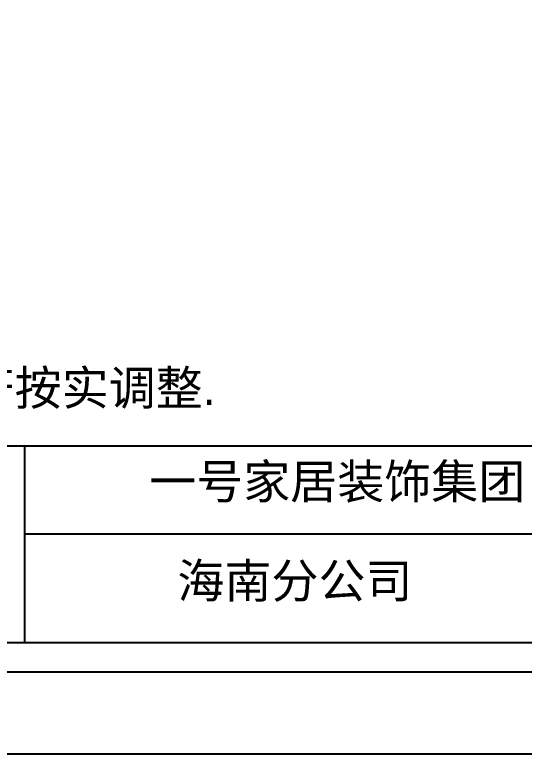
# Model space of a CAD drawing. Header units: millimetres. Extents: x 80308 to 204088, y -952573 to -878525.
# Drawn here: x 109728 to 113240, y -900932 to -895834 of the extents above; entities that cross this region are included whole.
import ezdxf

# ---------------------------------------------------------------- set-up
doc = ezdxf.new("R2010")
doc.units = ezdxf.units.MM
doc.layers.add('06其他', color=8, linetype='Continuous')
doc.layers.add('细线', color=250, linetype='Continuous')
doc.styles.get("Standard").update_dxf_attribs({"font": 'simhei.ttf'})

# ---------------------------------------------------------------- blocks, each defined once
blk = doc.blocks.new('esrfgrrtgjhtfy')
at = {"layer": '06其他', "color": 4, "linetype": 'ByBlock'}
for p, q in [((872038.2, 61729.5), (899158.6, 61729.5)), ((873726.7, 61729.5), (873726.7, 60446.1)), ((889390.1, 61153.7), (873726.7, 61153.7)), ((899158.6, 60444.9), (872038.2, 60444.9)), ((899351, 60252.5), (871845.8, 60252.5))]:
    blk.add_line(p, q, dxfattribs=at)
at = {"layer": '细线', "color": 1, "lineweight": -3}
blk.add_lwpolyline([(870702.7, 80934.9), (900136.8, 80934.9), (900136.8, 59716.7), (870702.7, 59716.7)], close=True, dxfattribs=at)
at = {"layer": '06其他', "color": 126, "linetype": 'ByBlock', "char_height": 225, "width": 3414.47, "attachment_point": 1}
for s, insert in [('{\\f经典长宋繁|b0|i0|c134|p49;\\C3;如尺寸不符按实调整.}', (872128.7, 62221.3)), ('{\\f经典长宋繁|b0|i0|c134|p49;\\C3;一号家居装饰集团}', (874541.4, 61609.9))]:
    blk.add_mtext(s, dxfattribs=dict(at, insert=insert))
at = {"layer": '细线', "color": 3, "lineweight": -3, "insert": (874474.5, 60961.7), "char_height": 225, "width": 3414.47, "attachment_point": 1}
blk.add_mtext('{\\f经典长宋繁|b0|i0|c134|p49;   海南分公司}', dxfattribs=at)

msp = doc.modelspace()

# ---------------------------------------------------------------- block references
at = {"color": 7, "xscale": 1.05600000006234, "yscale": 1.056000000055064, "zscale": 1.056}
msp.add_blockref('esrfgrrtgjhtfy', (-812860.7, -963992.7), dxfattribs=at)

doc.saveas('drawing.dxf')
